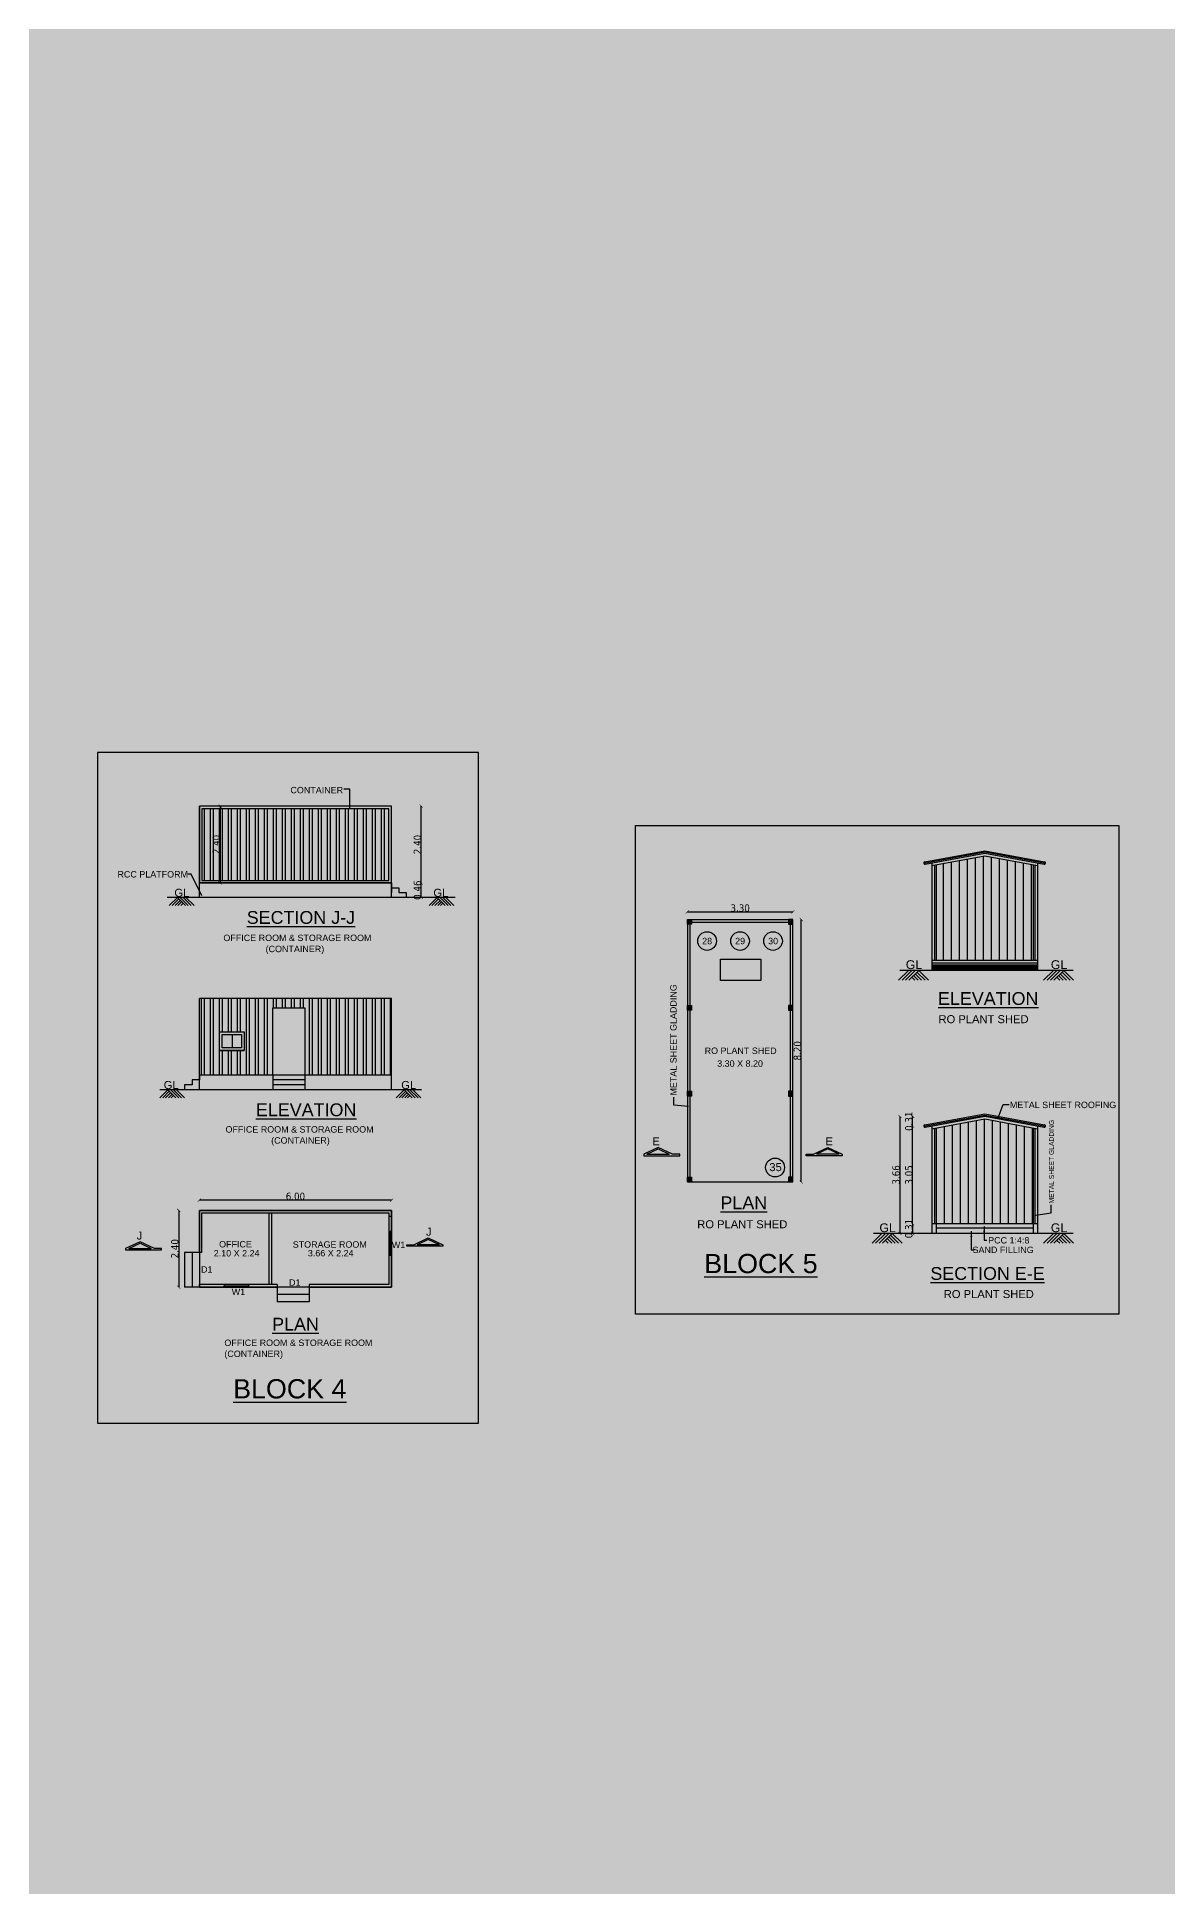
# Model space of a CAD drawing. Header units: metres. Extents: x 0 to 11269, y -5244 to -4054.
# Drawn here: x 10233.6 to 10268.9, y -4868.2 to -4810.4 of the extents above; entities that cross this region are included whole.
import ezdxf

# ---------------------------------------------------------------- set-up
doc = ezdxf.new("R2010")
doc.units = ezdxf.units.M
doc.header["$MEASUREMENT"] = 0
doc.header["$PDMODE"] = 2
doc.linetypes.add('HIDDEN', pattern=[0.375, 0.25, -0.125])
for name, color, linetype in [('2CON', 5, 'Continuous'), ('3CON', 3, 'Continuous'), ('4CON', 4, 'Continuous'), ('5CON', 2, 'Continuous'), ('BLK_7_PLINTH_HEIGHT', 7, 'Continuous'), ('BOUNDARY', 6, 'Continuous'), ('DIM', 3, 'Continuous'), ('DIST_EXIT', 7, 'Continuous'), ('G', 5, 'Continuous'), ('REIN', 3, 'Continuous'), ('TEX', 2, 'Continuous'), ('TEXT', 3, 'Continuous')]:
    doc.layers.add(name, color=color, linetype=linetype)
doc.styles.get("Standard").update_dxf_attribs({"font": 'arial.ttf'})
doc.styles.add('STYLE1', font='tahoma.ttf', dxfattribs={"height": 0.23})
doc.styles.add('SUBBU3', font='swissl.ttf', dxfattribs={"width": 0.8})
doc.dimstyles.new('300', dxfattribs={"dimscale": 0.1, "dimtxt": 500, "dimasz": 2000, "dimexe": 400, "dimexo": 1500, "dimgap": 0, "dimtad": 1, "dimlfac": 0.001, "dimzin": 0, "dimdsep": 46, "dimtxsty": 'Standard', "dimcen": 800, "dimse1": 1, "dimse2": 1, "dimclrd": 1, "dimclre": 5, "dimclrt": 3, "dimadec": 0, "dimazin": 0, "dimtfac": 1, "dimtix": 1, "dimtofl": 0, "dimtmove": 1, "dimatfit": 3, "dimfxl": 0, "dimtolj": 1, "dimtzin": 0, "dimarcsym": 0})
doc.dimstyles.new('FLOOR PLAN', dxfattribs={"dimtxt": 0.4, "dimasz": 0.1, "dimexe": 0.18, "dimexo": 0.0625, "dimgap": 0, "dimtad": 1, "dimzin": 0, "dimdsep": 46, "dimtxsty": 'Standard', "dimblk": 'ARCHTICK', "dimcen": 0.09, "dimse1": 1, "dimse2": 1, "dimclrd": 254, "dimclrt": 3, "dimadec": 0, "dimazin": 0, "dimtfac": 1, "dimtix": 1, "dimtofl": 0, "dimtmove": 1, "dimatfit": 0, "dimfxl": 0, "dimtolj": 1, "dimtzin": 0, "dimlwd": -1, "dimarcsym": 0})
doc.dimstyles.new('GG', dxfattribs={"dimscale": 0.1, "dimtxt": 2000, "dimasz": 2000, "dimexe": 400, "dimexo": 1500, "dimgap": 0.08, "dimtad": 1, "dimlfac": 0.001, "dimzin": 0, "dimdsep": 46, "dimtxsty": 'Standard', "dimcen": 800, "dimse1": 1, "dimse2": 1, "dimclrd": 1, "dimclre": 5, "dimclrt": 3, "dimadec": 0, "dimazin": 0, "dimtfac": 1, "dimtix": 1, "dimtofl": 0, "dimtmove": 0, "dimatfit": 3, "dimfxl": 0, "dimtolj": 1, "dimtzin": 0, "dimarcsym": 0})
doc.dimstyles.get("Standard").update_dxf_attribs({"dimtxt": 0.18, "dimasz": 0.18, "dimexe": 0.18, "dimexo": 0.0625, "dimgap": 0.09, "dimtad": 0, "dimtih": 1, "dimtoh": 1, "dimdec": 4, "dimzin": 0, "dimdsep": 46, "dimtxsty": 'Standard', "dimcen": 0.09, "dimadec": 0, "dimazin": 0, "dimtfac": 1, "dimtdec": 4, "dimtofl": 0, "dimtmove": 0, "dimatfit": 3, "dimfxl": 0, "dimtolj": 1, "dimtzin": 0, "dimarcsym": 0})
doc.dimstyles.new('STY', dxfattribs={"dimscale": 0.9, "dimtxt": 0.23, "dimasz": 0.18, "dimexe": 0.15, "dimexo": 0.6, "dimgap": 0.1, "dimtad": 1, "dimtih": 1, "dimtoh": 1, "dimzin": 0, "dimdsep": 46, "dimtxsty": 'Standard', "dimblk": 'ARCHTICK', "dimcen": 0.09375, "dimdle": 0.1, "dimse1": 1, "dimse2": 1, "dimclrd": 256, "dimclrt": 256, "dimadec": 0, "dimazin": 0, "dimtfac": 1, "dimtix": 1, "dimtmove": 1, "dimatfit": 0, "dimfxl": 0, "dimtolj": 1, "dimtzin": 0, "dimlwd": -1, "dimarcsym": 0})
pattern_1 = [(45, (4210.05864074, 313.72660262), (-8.83883476483e-05, 8.83883476483e-05), [])]
pattern_2 = [(45, (4210.05864074, 305.67555211), (-8.83883476483e-05, 8.83883476483e-05), [])]
pattern_3 = [(45, (4210.05864074, 308.35923561), (-8.83883476483e-05, 8.83883476483e-05), [])]
pattern_4 = [(45, (4210.05864074, 311.04291912), (-8.83883476483e-05, 8.83883476483e-05), [])]

# ---------------------------------------------------------------- blocks, each defined once
blk = doc.blocks.new('_ArchTick')
at = {"color": 0, "lineweight": 0, "const_width": 0.15}
blk.add_lwpolyline([(-0.5, -0.5), (0.5, 0.5)], dxfattribs=at)
blk = doc.blocks.new('*D112')
at = {"layer": 'DEFPOINTS', "color": 0, "linetype": 'ByBlock', "ltscale": 100}
for p in [(10238.324, -4847.086), (10238.015, -4849.486), (10238.324, -4849.486)]:
    blk.add_point(p, dxfattribs=at)
at = {"layer": 'DIM', "color": 254, "linetype": 'HIDDEN', "ltscale": 100}
blk.add_line((10238.015, -4847.086), (10238.015, -4849.486), dxfattribs=at)
at = {"layer": 'DIM', "color": 254, "linetype": 'ByBlock', "ltscale": 100, "xscale": 0.1, "yscale": 0.1, "zscale": 0.1}
for p, rotation in [((10238.015, -4847.086), 90), ((10238.015, -4849.486), 270)]:
    blk.add_blockref('_ArchTick', p, dxfattribs=dict(at, rotation=rotation))
at = {"layer": 'DIM', "color": 3, "linetype": 'ByBlock', "ltscale": 100, "insert": (10237.895, -4848.286), "char_height": 0.23, "attachment_point": 5, "rotation": 90, "style": 'STYLE1'}
blk.add_mtext('\\A1;2.40', dxfattribs=at)
blk = doc.blocks.new('*D113')
at = {"layer": 'DEFPOINTS', "color": 0, "linetype": 'ByBlock', "ltscale": 100}
for p in [(10238.662, -4846.77), (10238.662, -4847.086), (10244.662, -4847.086)]:
    blk.add_point(p, dxfattribs=at)
at = {"layer": 'DIM', "color": 254, "linetype": 'HIDDEN', "ltscale": 100}
blk.add_line((10244.662, -4846.77), (10238.662, -4846.77), dxfattribs=at)
at = {"layer": 'DIM', "color": 254, "linetype": 'ByBlock', "ltscale": 100, "xscale": 0.1, "yscale": 0.1, "zscale": 0.1, "rotation": 180}
blk.add_blockref('_ArchTick', (10238.662, -4846.77), dxfattribs=at)
at = {"layer": 'DIM', "color": 254, "linetype": 'ByBlock', "ltscale": 100, "xscale": 0.1, "yscale": 0.1, "zscale": 0.1}
blk.add_blockref('_ArchTick', (10244.662, -4846.77), dxfattribs=at)
at = {"layer": 'DIM', "color": 3, "linetype": 'ByBlock', "ltscale": 100, "insert": (10241.662, -4846.65), "char_height": 0.23, "attachment_point": 5, "style": 'STYLE1'}
blk.add_mtext('\\A1;6.00', dxfattribs=at)
blk = doc.blocks.new('*D114')
at = {"layer": 'DEFPOINTS', "color": 0, "linetype": 'ByBlock', "ltscale": 100}
for p in [(10243.45, -4836.857), (10245.592, -4836.857), (10243.45, -4837.312)]:
    blk.add_point(p, dxfattribs=at)
at = {"layer": 'DIM', "color": 254, "linetype": 'HIDDEN', "ltscale": 100}
blk.add_line((10245.592, -4837.312), (10245.592, -4836.857), dxfattribs=at)
at = {"layer": 'DIM', "color": 254, "linetype": 'ByBlock', "ltscale": 100, "xscale": 0.1, "yscale": 0.1, "zscale": 0.1}
for p, rotation in [((10245.592, -4836.857), 90), ((10245.592, -4837.312), 270)]:
    blk.add_blockref('_ArchTick', p, dxfattribs=dict(at, rotation=rotation))
at = {"layer": 'DIM', "color": 3, "linetype": 'ByBlock', "ltscale": 100, "insert": (10245.472, -4837.084), "char_height": 0.23, "attachment_point": 5, "rotation": 90, "style": 'STYLE1'}
blk.add_mtext('\\A1;0.46', dxfattribs=at)
blk = doc.blocks.new('*D115')
at = {"layer": 'DEFPOINTS', "color": 0, "linetype": 'ByBlock', "ltscale": 100}
for p in [(10244.247, -4834.457), (10245.592, -4834.457), (10243.45, -4836.857)]:
    blk.add_point(p, dxfattribs=at)
at = {"layer": 'DIM', "color": 254, "linetype": 'HIDDEN', "ltscale": 100}
blk.add_line((10245.592, -4836.857), (10245.592, -4834.457), dxfattribs=at)
at = {"layer": 'DIM', "color": 254, "linetype": 'ByBlock', "ltscale": 100, "xscale": 0.1, "yscale": 0.1, "zscale": 0.1}
for p, rotation in [((10245.592, -4834.457), 90), ((10245.592, -4836.857), 270)]:
    blk.add_blockref('_ArchTick', p, dxfattribs=dict(at, rotation=rotation))
at = {"layer": 'DIM', "color": 3, "linetype": 'ByBlock', "ltscale": 100, "insert": (10245.472, -4835.657), "char_height": 0.23, "attachment_point": 5, "rotation": 90, "style": 'STYLE1'}
blk.add_mtext('\\A1;2.40', dxfattribs=at)
blk = doc.blocks.new('*D116')
at = {"layer": 'DEFPOINTS', "color": 0, "linetype": 'ByBlock', "ltscale": 100}
for p in [(10239.181, -4834.457), (10239.181, -4836.857), (10239.31, -4836.857)]:
    blk.add_point(p, dxfattribs=at)
at = {"layer": 'DIM', "color": 254, "linetype": 'HIDDEN', "ltscale": 100}
blk.add_line((10239.31, -4834.457), (10239.31, -4836.857), dxfattribs=at)
at = {"layer": 'DIM', "color": 254, "linetype": 'ByBlock', "ltscale": 100, "xscale": 0.1, "yscale": 0.1, "zscale": 0.1}
for p, rotation in [((10239.31, -4834.457), 90), ((10239.31, -4836.857), 270)]:
    blk.add_blockref('_ArchTick', p, dxfattribs=dict(at, rotation=rotation))
at = {"layer": 'DIM', "color": 3, "linetype": 'ByBlock', "ltscale": 100, "insert": (10239.19, -4835.657), "char_height": 0.23, "attachment_point": 5, "rotation": 90, "style": 'STYLE1'}
blk.add_mtext('\\A1;2.40', dxfattribs=at)
blk = doc.blocks.new('*D117')
at = {"layer": 'DEFPOINTS', "color": 0, "linetype": 'ByBlock', "ltscale": 100}
for p in [(10257.204, -4838), (10257.463, -4838), (10257.204, -4846.2)]:
    blk.add_point(p, dxfattribs=at)
at = {"layer": 'DIM', "color": 254, "linetype": 'HIDDEN', "ltscale": 100}
blk.add_line((10257.463, -4846.2), (10257.463, -4838), dxfattribs=at)
at = {"layer": 'DIM', "color": 254, "linetype": 'ByBlock', "ltscale": 100, "xscale": 0.1, "yscale": 0.1, "zscale": 0.1}
for p, rotation in [((10257.463, -4838), 90), ((10257.463, -4846.2), 270)]:
    blk.add_blockref('_ArchTick', p, dxfattribs=dict(at, rotation=rotation))
at = {"layer": 'DIM', "color": 3, "linetype": 'ByBlock', "ltscale": 100, "insert": (10257.343, -4842.1), "char_height": 0.23, "attachment_point": 5, "rotation": 90, "style": 'STYLE1'}
blk.add_mtext('\\A1;8.20', dxfattribs=at)
blk = doc.blocks.new('*D118')
at = {"layer": 'DEFPOINTS', "color": 0, "linetype": 'ByBlock', "ltscale": 100}
for p in [(10253.904, -4838), (10257.204, -4837.764), (10257.204, -4838)]:
    blk.add_point(p, dxfattribs=at)
at = {"layer": 'DIM', "color": 254, "linetype": 'HIDDEN', "ltscale": 100}
blk.add_line((10253.904, -4837.764), (10257.204, -4837.764), dxfattribs=at)
at = {"layer": 'DIM', "color": 254, "linetype": 'ByBlock', "ltscale": 100, "xscale": 0.1, "yscale": 0.1, "zscale": 0.1, "rotation": 180}
blk.add_blockref('_ArchTick', (10253.904, -4837.764), dxfattribs=at)
at = {"layer": 'DIM', "color": 254, "linetype": 'ByBlock', "ltscale": 100, "xscale": 0.1, "yscale": 0.1, "zscale": 0.1}
blk.add_blockref('_ArchTick', (10257.204, -4837.764), dxfattribs=at)
at = {"layer": 'DIM', "color": 3, "linetype": 'ByBlock', "ltscale": 100, "insert": (10255.554, -4837.644), "char_height": 0.23, "attachment_point": 5, "style": 'STYLE1'}
blk.add_mtext('\\A1;3.30', dxfattribs=at)
blk = doc.blocks.new('*D119')
at = {"layer": 'DEFPOINTS', "color": 0, "linetype": 'ByBlock', "ltscale": 100}
for p in [(10260.942, -4844.454), (10261.542, -4844.454), (10261.542, -4847.504)]:
    blk.add_point(p, dxfattribs=at)
at = {"layer": 'DIM', "color": 254, "linetype": 'HIDDEN', "ltscale": 100}
blk.add_line((10260.942, -4847.504), (10260.942, -4844.454), dxfattribs=at)
at = {"layer": 'DIM', "color": 254, "linetype": 'ByBlock', "ltscale": 100, "xscale": 0.1, "yscale": 0.1, "zscale": 0.1}
for p, rotation in [((10260.942, -4844.454), 90), ((10260.942, -4847.504), 270)]:
    blk.add_blockref('_ArchTick', p, dxfattribs=dict(at, rotation=rotation))
at = {"layer": 'DIM', "color": 3, "linetype": 'ByBlock', "ltscale": 100, "insert": (10260.823, -4845.979), "char_height": 0.23, "attachment_point": 5, "rotation": 90, "style": 'STYLE1'}
blk.add_mtext('\\A1;3.05', dxfattribs=at)
blk = doc.blocks.new('*D120')
at = {"layer": 'DEFPOINTS', "color": 0, "linetype": 'ByBlock', "ltscale": 100}
for p in [(10260.865, -4844.149), (10260.544, -4847.809), (10260.865, -4847.809)]:
    blk.add_point(p, dxfattribs=at)
at = {"layer": 'DIM', "color": 254, "linetype": 'HIDDEN', "ltscale": 100}
blk.add_line((10260.544, -4844.149), (10260.544, -4847.809), dxfattribs=at)
at = {"layer": 'DIM', "color": 254, "linetype": 'ByBlock', "ltscale": 100, "xscale": 0.1, "yscale": 0.1, "zscale": 0.1}
for p, rotation in [((10260.544, -4844.149), 90), ((10260.544, -4847.809), 270)]:
    blk.add_blockref('_ArchTick', p, dxfattribs=dict(at, rotation=rotation))
at = {"layer": 'DIM', "color": 3, "linetype": 'ByBlock', "ltscale": 100, "insert": (10260.424, -4845.979), "char_height": 0.23, "attachment_point": 5, "rotation": 90, "style": 'STYLE1'}
blk.add_mtext('\\A1;3.66', dxfattribs=at)
blk = doc.blocks.new('*D121')
at = {"layer": 'DEFPOINTS', "color": 0, "linetype": 'ByBlock', "ltscale": 100}
for p in [(10260.942, -4847.809), (10261.542, -4847.504), (10261.542, -4847.809)]:
    blk.add_point(p, dxfattribs=at)
at = {"layer": 'DIM', "color": 254, "linetype": 'HIDDEN', "ltscale": 100}
blk.add_line((10260.942, -4847.504), (10260.942, -4847.809), dxfattribs=at)
at = {"layer": 'DIM', "color": 254, "linetype": 'ByBlock', "ltscale": 100, "xscale": 0.1, "yscale": 0.1, "zscale": 0.1}
for p, rotation in [((10260.942, -4847.504), 90), ((10260.942, -4847.809), 270)]:
    blk.add_blockref('_ArchTick', p, dxfattribs=dict(at, rotation=rotation))
at = {"layer": 'DIM', "color": 3, "linetype": 'ByBlock', "ltscale": 100, "insert": (10260.823, -4847.656), "char_height": 0.23, "attachment_point": 5, "rotation": 90, "style": 'STYLE1'}
blk.add_mtext('\\A1;0.31', dxfattribs=at)
blk = doc.blocks.new('*D122')
at = {"layer": 'DEFPOINTS', "color": 0, "linetype": 'ByBlock', "ltscale": 100}
for p in [(10260.942, -4844.149), (10261.542, -4844.454), (10263.192, -4844.149)]:
    blk.add_point(p, dxfattribs=at)
at = {"layer": 'DIM', "color": 254, "linetype": 'HIDDEN', "ltscale": 100}
blk.add_line((10260.942, -4844.454), (10260.942, -4844.149), dxfattribs=at)
at = {"layer": 'DIM', "color": 254, "linetype": 'ByBlock', "ltscale": 100, "xscale": 0.1, "yscale": 0.1, "zscale": 0.1}
for p, rotation in [((10260.942, -4844.149), 90), ((10260.942, -4844.454), 270)]:
    blk.add_blockref('_ArchTick', p, dxfattribs=dict(at, rotation=rotation))
at = {"layer": 'DIM', "color": 3, "linetype": 'ByBlock', "ltscale": 100, "insert": (10260.823, -4844.301), "char_height": 0.23, "attachment_point": 5, "rotation": 90, "style": 'STYLE1'}
blk.add_mtext('\\A1;0.31', dxfattribs=at)
blk = doc.blocks.new('*D194')
at = {"layer": 'BLK_7_PLINTH_HEIGHT'}
for p, q in [((10337.138, -4839.768), (10337.138, -4839.606)), ((10337.138, -4839.768), (10337.138, -4839.798)), ((10337.138, -4840.218), (10337.138, -4840.189)), ((10337.138, -4840.218), (10337.138, -4840.38))]:
    blk.add_line(p, q, dxfattribs=at)
at = {"layer": 'DEFPOINTS', "color": 0, "linetype": 'ByBlock'}
for p in [(0, -4839.768), (10337.138, -4839.768), (10337.649, -4840.218)]:
    blk.add_point(p, dxfattribs=at)
at = {"layer": 'BLK_7_PLINTH_HEIGHT', "linetype": 'ByBlock', "xscale": 0.162, "yscale": 0.162, "zscale": 0.162}
for p, rotation in [((10337.138, -4839.768), 270), ((10337.138, -4840.218), 90)]:
    blk.add_blockref('_ArchTick', p, dxfattribs=dict(at, rotation=rotation))
at = {"layer": 'BLK_7_PLINTH_HEIGHT', "linetype": 'ByBlock', "insert": (10337.138, -4839.993), "char_height": 0.207, "attachment_point": 5}
blk.add_mtext('\\A1;0.45', dxfattribs=at)

msp = doc.modelspace()

# ---------------------------------------------------------------- hatches: boundary and pattern name
at = {"layer": 'DIM', "linetype": 'ByBlock', "ltscale": 100}
h = msp.add_hatch(dxfattribs=at)
h.set_pattern_fill('ANSI32', color=8, scale=0.75, angle=45)
h.set_pattern_definition([(90, (3781.22776, 286.17359), (-0.28125, 1e-16), []), (90, (3781.3215, 286.26734), (-0.28125, 1e-16), [])])
h.paths.add_polyline_path([(10244.5821, -4836.77697), (10244.5821, -4834.53697), (10238.7421, -4834.53697), (10238.7421, -4836.77697)])
h.paths.add_polyline_path([(10239.42526, -4836.02341), (10239.42526, -4835.29456), (10238.92842, -4835.29456), (10238.92842, -4836.02341)], flags=24)
h = msp.add_hatch(dxfattribs=at)
h.set_pattern_fill('ANSI31', color=4, scale=2, angle=225, style=0)
h.set_pattern_definition([(270, (3819.65184, 266.86975), (0.25, -1e-16), [])])
h.paths.add_polyline_path([(10264.70753, -4836.28944), (10263.19237, -4836.00937), (10261.6772, -4836.28944), (10261.6772, -4839.28371), (10264.70753, -4839.28371)])
h = msp.add_hatch(dxfattribs=at)
h.set_pattern_fill('ANSI31', color=4, scale=0.001)
h.set_pattern_definition(pattern_1)
h.paths.add_polyline_path([(10254.03838, -4838.14893), (10254.03838, -4837.99998), (10253.90354, -4837.99998), (10253.90354, -4838.14893)])
h = msp.add_hatch(dxfattribs=at)
h.set_pattern_fill('ANSI31', color=4, scale=0.001)
h.set_pattern_definition(pattern_1)
h.paths.add_polyline_path([(10257.20354, -4838.14893), (10257.20354, -4837.99998), (10257.0687, -4837.99998), (10257.0687, -4838.14893)])
h = msp.add_hatch(dxfattribs=at)
h.set_pattern_fill('ANSI32', color=8, scale=0.75, angle=45)
h.set_pattern_definition([(90, (3781.22776, 285.79626), (-0.28125, 1e-16), []), (90, (3781.3215, 285.89), (-0.28125, 1e-16), [])])
h.paths.add_polyline_path([(10240.95425, -4842.86301), (10240.95425, -4840.76301), (10241.95425, -4840.76301), (10241.95425, -4842.86301), (10244.6621, -4842.86301), (10244.6621, -4840.46301), (10238.6621, -4840.46301), (10238.6621, -4842.86301)])
h.paths.add_polyline_path([(10239.29028, -4842.0923), (10239.29028, -4841.5118), (10240.05825, -4841.5118), (10240.05825, -4842.0923)], flags=16)
h.paths.add_polyline_path([(10239.37028, -4842.0123), (10239.37028, -4841.5918), (10239.97825, -4841.5918), (10239.97825, -4842.0123)], flags=0)
h = msp.add_hatch(dxfattribs=at)
h.set_pattern_fill('ANSI31', color=4, scale=0.001)
h.set_pattern_definition(pattern_4)
h.paths.add_polyline_path([(10254.03838, -4840.83262), (10254.03838, -4840.68367), (10253.90354, -4840.68367), (10253.90354, -4840.83262)])
h = msp.add_hatch(dxfattribs=at)
h.set_pattern_fill('ANSI31', color=4, scale=0.001)
h.set_pattern_definition(pattern_4)
h.paths.add_polyline_path([(10257.20354, -4840.83262), (10257.20354, -4840.68367), (10257.0687, -4840.68367), (10257.0687, -4840.83262)])
h = msp.add_hatch(dxfattribs=at)
h.set_pattern_fill('ANSI31', color=4, scale=0.001)
h.set_pattern_definition(pattern_3)
h.paths.add_polyline_path([(10254.03838, -4843.5163), (10254.03838, -4843.36735), (10253.90354, -4843.36735), (10253.90354, -4843.5163)])
h = msp.add_hatch(dxfattribs=at)
h.set_pattern_fill('ANSI31', color=4, scale=0.001)
h.set_pattern_definition(pattern_3)
h.paths.add_polyline_path([(10257.20354, -4843.5163), (10257.20354, -4843.36735), (10257.0687, -4843.36735), (10257.0687, -4843.5163)])
h = msp.add_hatch(dxfattribs=at)
h.set_pattern_fill('ANSI31', color=4, scale=2, angle=225, style=0)
h.set_pattern_definition([(270, (3812.44004, 258.69995), (0.25, -1e-16), [])])
h.paths.add_polyline_path([(10261.6772, -4844.50944), (10261.6772, -4847.50371), (10264.70753, -4847.50371), (10264.70753, -4844.50944), (10263.19237, -4844.22936)])
h = msp.add_hatch(dxfattribs=at)
h.set_pattern_fill('ANSI31', color=4, scale=0.001)
h.set_pattern_definition(pattern_2)
h.paths.add_polyline_path([(10254.03838, -4846.19998), (10254.03838, -4846.05103), (10253.90354, -4846.05103), (10253.90354, -4846.19998)])
h = msp.add_hatch(dxfattribs=at)
h.set_pattern_fill('ANSI31', color=4, scale=0.001)
h.set_pattern_definition(pattern_2)
h.paths.add_polyline_path([(10257.20354, -4846.19998), (10257.20354, -4846.05103), (10257.0687, -4846.05103), (10257.0687, -4846.19998)])

# ---------------------------------------------------------------- linework, layer by layer
at = {"layer": '2CON'}
for p, q in [((10237.72277, -4837.56399), (10237.97478, -4837.31197)), ((10237.81187, -4837.56399), (10238.01933, -4837.35652)), ((10237.90097, -4837.56399), (10238.06388, -4837.40107)), ((10238.22679, -4837.56399), (10237.97478, -4837.31197)), ((10237.99007, -4837.56399), (10238.10843, -4837.44562)), ((10238.31589, -4837.56399), (10238.06388, -4837.31197)), ((10238.07917, -4837.56399), (10238.15298, -4837.49017)), ((10238.40499, -4837.56399), (10238.15298, -4837.31197)), ((10238.49409, -4837.56399), (10238.24208, -4837.31197)), ((10245.83806, -4837.56399), (10246.09008, -4837.31197)), ((10245.92716, -4837.56399), (10246.13463, -4837.35652)), ((10246.01626, -4837.56399), (10246.17918, -4837.40107)), ((10246.34209, -4837.56399), (10246.09008, -4837.31197)), ((10246.10536, -4837.56399), (10246.22373, -4837.44562)), ((10246.43119, -4837.56399), (10246.17918, -4837.31197)), ((10246.19446, -4837.56399), (10246.26828, -4837.49017)), ((10246.52029, -4837.56399), (10246.26828, -4837.31197)), ((10246.60939, -4837.56399), (10246.35738, -4837.31197)), ((10237.42606, -4843.57002), (10237.67808, -4843.31801)), ((10237.51516, -4843.57002), (10237.72263, -4843.36256)), ((10237.60426, -4843.57002), (10237.76718, -4843.40711)), ((10237.93009, -4843.57002), (10237.67808, -4843.31801)), ((10238.01919, -4843.57002), (10237.76718, -4843.31801)), ((10238.10829, -4843.57002), (10237.85628, -4843.31801)), ((10238.19739, -4843.57002), (10237.94538, -4843.31801)), ((10244.80918, -4843.57002), (10245.0612, -4843.31801)), ((10244.89828, -4843.57002), (10245.10575, -4843.36256)), ((10244.98738, -4843.57002), (10245.1503, -4843.40711)), ((10245.31321, -4843.57002), (10245.0612, -4843.31801)), ((10245.40231, -4843.57002), (10245.1503, -4843.31801)), ((10245.49141, -4843.57002), (10245.2394, -4843.31801)), ((10245.58051, -4843.57002), (10245.3285, -4843.31801)), ((10237.69336, -4843.57002), (10237.81173, -4843.45166)), ((10237.78246, -4843.57002), (10237.85628, -4843.49621)), ((10245.07648, -4843.57002), (10245.19485, -4843.45166)), ((10245.16558, -4843.57002), (10245.2394, -4843.49621))]:
    msp.add_line(p, q, dxfattribs=at)
at = {"layer": '2CON', "color": 1}
for p, q in [((10260.5018, -4839.89418), (10260.80727, -4839.58871)), ((10260.6098, -4839.89418), (10260.91527, -4839.58871)), ((10260.7178, -4839.89418), (10261.02327, -4839.58871)), ((10260.8258, -4839.89418), (10261.13127, -4839.58871)), ((10261.00474, -4839.89418), (10260.91527, -4839.80471)), ((10261.11274, -4839.89418), (10260.96927, -4839.75071)), ((10261.22074, -4839.89418), (10261.02327, -4839.69671)), ((10261.32874, -4839.89418), (10261.07727, -4839.64271)), ((10261.43674, -4839.89418), (10261.13127, -4839.58871)), ((10265.03181, -4839.89418), (10265.33728, -4839.58871)), ((10265.13981, -4839.89418), (10265.44528, -4839.58871)), ((10265.24781, -4839.89418), (10265.55328, -4839.58871)), ((10265.35581, -4839.89418), (10265.66128, -4839.58871)), ((10265.53475, -4839.89418), (10265.44528, -4839.80471)), ((10265.64275, -4839.89418), (10265.49928, -4839.75071)), ((10265.75075, -4839.89418), (10265.55328, -4839.69671)), ((10265.85875, -4839.89418), (10265.60728, -4839.64271)), ((10265.96675, -4839.89418), (10265.66128, -4839.58871)), ((10259.6773, -4848.11418), (10259.98277, -4847.80871)), ((10259.7853, -4848.11418), (10260.09077, -4847.80871)), ((10259.8933, -4848.11418), (10260.19877, -4847.80871)), ((10260.0013, -4848.11418), (10260.30677, -4847.80871)), ((10260.18024, -4848.11418), (10260.09077, -4848.02471)), ((10260.28824, -4848.11418), (10260.14477, -4847.97071)), ((10260.39624, -4848.11418), (10260.19877, -4847.91671)), ((10260.50424, -4848.11418), (10260.25277, -4847.86271)), ((10260.61224, -4848.11418), (10260.30677, -4847.80871)), ((10265.03181, -4848.11418), (10265.33728, -4847.80871)), ((10265.13981, -4848.11418), (10265.44528, -4847.80871)), ((10265.24781, -4848.11418), (10265.55328, -4847.80871)), ((10265.35581, -4848.11418), (10265.66128, -4847.80871)), ((10265.53475, -4848.11418), (10265.44528, -4848.02471)), ((10265.64275, -4848.11418), (10265.49928, -4847.97071)), ((10265.75075, -4848.11418), (10265.55328, -4847.91671)), ((10265.85875, -4848.11418), (10265.60728, -4847.86271)), ((10265.96675, -4848.11418), (10265.66128, -4847.80871))]:
    msp.add_line(p, q, dxfattribs=at)
at = {"layer": 'DIM', "color": 4, "linetype": 'ByBlock', "ltscale": 100}
for p, q in [((10244.6621, -4834.45697), (10238.6621, -4834.45697)), ((10238.6621, -4837.31197), (10238.6621, -4834.45697)), ((10244.6621, -4837.31197), (10244.6621, -4834.45697)), ((10261.29114, -4836.24015), (10263.19237, -4835.88871)), ((10261.32267, -4836.19432), (10263.19237, -4835.84871)), ((10261.33696, -4836.27168), (10263.19237, -4835.92871)), ((10263.19237, -4835.84871), (10265.06207, -4836.19432)), ((10263.19237, -4835.88871), (10265.09359, -4836.24015)), ((10263.19237, -4835.92871), (10265.04777, -4836.27168)), ((10261.54237, -4836.31437), (10263.19237, -4836.00937)), ((10261.54237, -4836.23371), (10261.54237, -4839.58871)), ((10261.62237, -4836.29958), (10261.62237, -4839.28371)), ((10261.6772, -4836.28944), (10261.6772, -4839.28371)), ((10263.19237, -4836.00937), (10264.84237, -4836.31437)), ((10264.70753, -4836.28944), (10264.70753, -4839.28371)), ((10264.76237, -4836.29958), (10264.76237, -4839.28371)), ((10264.84237, -4836.23371), (10264.84237, -4839.58871)), ((10238.6621, -4837.31197), (10238.6621, -4836.85697)), ((10244.6621, -4836.85697), (10238.6621, -4836.85697)), ((10244.6621, -4837.31197), (10244.6621, -4836.85697)), ((10244.6621, -4836.85697), (10244.6621, -4837.15947)), ((10244.6621, -4837.00822), (10244.8921, -4837.00822)), ((10244.8921, -4837.00822), (10244.8921, -4837.16072)), ((10246.65505, -4837.31197), (10237.65264, -4837.31197)), ((10244.8921, -4837.16072), (10245.1251, -4837.16072)), ((10245.1251, -4837.16072), (10245.1251, -4837.31197)), ((10253.90354, -4837.99998), (10253.90354, -4846.19998)), ((10253.90354, -4837.99998), (10257.20354, -4837.99998)), ((10253.90354, -4838.07998), (10257.20354, -4838.07998)), ((10253.98354, -4837.99998), (10253.98354, -4846.19998)), ((10257.12354, -4846.19998), (10257.12354, -4837.99998)), ((10257.20354, -4846.19998), (10257.20354, -4837.99998)), ((10264.84237, -4839.28371), (10261.54237, -4839.28371)), ((10264.84237, -4839.36482), (10261.54237, -4839.36482)), ((10265.95913, -4839.58871), (10260.5441, -4839.58871)), ((10264.84237, -4839.42339), (10261.54237, -4839.42339)), ((10264.84237, -4839.46244), (10261.54237, -4839.46244)), ((10264.84237, -4839.50002), (10261.54237, -4839.50002)), ((10264.84237, -4839.53178), (10261.54237, -4839.53178)), ((10264.84237, -4839.56073), (10261.54237, -4839.56073)), ((10264.84237, -4839.5796), (10261.54237, -4839.5796)), ((10264.84237, -4839.5889), (10261.54237, -4839.5889)), ((10244.6621, -4840.46301), (10238.6621, -4840.46301)), ((10238.6621, -4843.31801), (10238.6621, -4840.46301)), ((10244.6621, -4843.31801), (10244.6621, -4840.46301)), ((10238.6621, -4843.31801), (10238.6621, -4842.86301)), ((10244.6621, -4842.86301), (10238.6621, -4842.86301)), ((10238.6621, -4842.86301), (10238.6621, -4843.01301)), ((10240.95425, -4842.86301), (10240.95425, -4843.31801)), ((10241.95425, -4842.86301), (10241.95425, -4843.31801)), ((10244.6621, -4843.31801), (10244.6621, -4842.86301)), ((10245.60115, -4843.31801), (10237.42297, -4843.31801)), ((10238.4321, -4843.16301), (10238.2021, -4843.16301)), ((10238.2021, -4843.16301), (10238.2021, -4843.31801)), ((10238.6621, -4843.01301), (10238.4321, -4843.01301)), ((10238.4321, -4843.01301), (10238.4321, -4843.16301)), ((10241.95425, -4843.01301), (10240.95425, -4843.01301)), ((10241.95425, -4843.16301), (10240.95425, -4843.16301)), ((10261.29114, -4844.46015), (10263.19237, -4844.10871)), ((10261.32267, -4844.41432), (10263.19237, -4844.06871)), ((10261.33696, -4844.49167), (10263.19237, -4844.14871)), ((10261.54237, -4844.53436), (10263.19237, -4844.22936)), ((10261.54237, -4844.45371), (10261.54237, -4847.80871)), ((10261.62237, -4844.51957), (10261.62237, -4847.50371)), ((10261.6772, -4844.50944), (10261.6772, -4847.80871)), ((10263.19237, -4844.06871), (10265.06207, -4844.41432)), ((10263.19237, -4844.10871), (10265.09359, -4844.46015)), ((10263.19237, -4844.14871), (10265.04777, -4844.49167)), ((10263.19237, -4844.22936), (10264.84237, -4844.53436)), ((10264.70753, -4844.50944), (10264.70753, -4847.80871)), ((10264.76237, -4844.51957), (10264.76237, -4847.50371)), ((10264.84237, -4844.45371), (10264.84237, -4847.80871)), ((10253.90354, -4846.19998), (10257.20354, -4846.19998)), ((10238.7421, -4848.4061), (10238.7421, -4847.1661)), ((10238.7421, -4847.1661), (10244.5821, -4847.1661)), ((10240.8421, -4849.4061), (10240.8421, -4847.1661)), ((10240.9221, -4849.4061), (10240.9221, -4847.1661)), ((10244.5821, -4847.1661), (10244.5821, -4847.26652)), ((10244.6621, -4847.74601), (10244.5821, -4847.74601)), ((10265.95913, -4847.80871), (10259.71961, -4847.80871)), ((10264.84237, -4847.50371), (10261.54237, -4847.50371)), ((10264.70753, -4847.6434), (10261.6772, -4847.6434)), ((10238.2021, -4848.4061), (10238.2021, -4849.4861)), ((10238.6621, -4848.4061), (10238.2021, -4848.4061)), ((10238.4321, -4848.4061), (10238.4321, -4849.4861)), ((10238.7421, -4848.4061), (10238.6621, -4848.4061)), ((10238.6621, -4848.4061), (10238.6621, -4849.4861)), ((10244.6621, -4848.49601), (10244.5821, -4848.49601)), ((10244.5821, -4849.1692), (10244.5821, -4849.4061)), ((10238.6621, -4849.4861), (10238.2021, -4849.4861)), ((10238.7421, -4849.4061), (10238.6621, -4849.4061)), ((10241.08702, -4849.4061), (10238.7421, -4849.4061)), ((10239.44102, -4849.4061), (10239.44102, -4849.4861)), ((10240.19102, -4849.4061), (10240.19102, -4849.4861)), ((10241.08702, -4849.4061), (10241.08702, -4849.4861)), ((10242.08702, -4849.4861), (10241.08702, -4849.4861)), ((10241.08702, -4849.4861), (10241.08702, -4849.9461)), ((10242.08702, -4849.7161), (10241.08702, -4849.7161)), ((10244.5821, -4849.4061), (10242.08702, -4849.4061)), ((10242.08702, -4849.4061), (10242.08702, -4849.4861)), ((10242.08702, -4849.4861), (10242.08702, -4849.9461)), ((10242.08702, -4849.9461), (10241.08702, -4849.9461))]:
    msp.add_line(p, q, dxfattribs=at)
at = {"layer": 'DIM', "color": 4, "linetype": 'Continuous', "ltscale": 100}
for p, q in [((10239.29028, -4841.5118), (10240.05825, -4841.5118)), ((10239.68078, -4841.5918), (10239.68078, -4842.0123)), ((10239.29028, -4842.0923), (10240.05825, -4842.0923)), ((10244.5821, -4847.26652), (10244.6621, -4847.26652)), ((10244.5821, -4847.26652), (10244.6621, -4847.26652))]:
    msp.add_line(p, q, dxfattribs=at)
at = {"layer": 'DIM', "color": 4, "linetype": 'ByBlock', "ltscale": 100}
for points in [[(10244.6621, -4834.45697), (10238.6621, -4834.45697), (10238.6621, -4836.85697), (10244.6621, -4836.85697)], [(10244.5821, -4834.53697), (10238.7421, -4834.53697), (10238.7421, -4836.77697), (10244.5821, -4836.77697)], [(10254.93564, -4839.24017), (10256.19478, -4839.24017), (10256.19478, -4839.90145), (10254.93564, -4839.90145)], [(10240.95425, -4840.76301), (10241.95425, -4840.76301), (10241.95425, -4842.86301), (10240.95425, -4842.86301)], [(10244.6221, -4847.74601), (10244.63102, -4847.74601), (10244.63102, -4848.49601), (10244.6221, -4848.49601)], [(10239.44102, -4849.4461), (10240.19102, -4849.4461), (10240.19102, -4849.45601), (10239.44102, -4849.45601)]]:
    msp.add_lwpolyline(points, close=True, dxfattribs=at)
at = {"layer": 'DIM', "color": 1, "linetype": 'ByBlock', "ltscale": 100}
for points in [[(10253.90354, -4837.99998), (10254.03838, -4837.99998), (10254.03838, -4838.14893), (10253.90354, -4838.14893)], [(10257.20354, -4837.99998), (10257.0687, -4837.99998), (10257.0687, -4838.14893), (10257.20354, -4838.14893)], [(10253.90354, -4840.68367), (10254.03838, -4840.68367), (10254.03838, -4840.83262), (10253.90354, -4840.83262)], [(10257.20354, -4840.68367), (10257.0687, -4840.68367), (10257.0687, -4840.83262), (10257.20354, -4840.83262)], [(10253.90354, -4843.36735), (10254.03838, -4843.36735), (10254.03838, -4843.5163), (10253.90354, -4843.5163)], [(10257.20354, -4843.36735), (10257.0687, -4843.36735), (10257.0687, -4843.5163), (10257.20354, -4843.5163)], [(10253.90354, -4846.05103), (10254.03838, -4846.05103), (10254.03838, -4846.19998), (10253.90354, -4846.19998)], [(10257.20354, -4846.05103), (10257.0687, -4846.05103), (10257.0687, -4846.19998), (10257.20354, -4846.19998)]]:
    msp.add_lwpolyline(points, close=True, dxfattribs=at)
at = {"layer": 'DIM', "color": 4, "linetype": 'Continuous', "ltscale": 100}
for points in [[(10239.29028, -4841.5118), (10240.05825, -4841.5118), (10240.05825, -4842.0923), (10239.29028, -4842.0923)], [(10239.37028, -4841.5918), (10239.97825, -4841.5918), (10239.97825, -4842.0123), (10239.37028, -4842.0123)]]:
    msp.add_lwpolyline(points, close=True, dxfattribs=at)
at = {"layer": 'DIM', "color": 4, "linetype": 'ByBlock', "ltscale": 100}
for points in [[(10238.6621, -4848.4061), (10238.6621, -4847.0861), (10244.6621, -4847.0861), (10244.6621, -4847.26652)], [(10244.6621, -4847.26652), (10244.6621, -4847.0861), (10238.6621, -4847.0861), (10238.6621, -4848.4061)], [(10242.08702, -4849.4861), (10244.6621, -4849.4861), (10244.6621, -4847.26652)], [(10244.5821, -4847.26652), (10244.5821, -4849.1692)], [(10244.6621, -4849.1692), (10244.6621, -4849.4861), (10242.08702, -4849.4861)], [(10241.08702, -4849.4861), (10238.6621, -4849.4861), (10238.6621, -4849.4061)], [(10238.6621, -4849.4061), (10238.6621, -4849.4861), (10241.08702, -4849.4861)]]:
    msp.add_lwpolyline(points, dxfattribs=at)
at = {"layer": 'DIM', "color": 4, "linetype": 'Continuous', "ltscale": 100}
for points in [[(10238.6621, -4848.4061), (10238.6621, -4847.0861), (10244.6621, -4847.0861), (10244.6621, -4849.4861), (10242.08702, -4849.4861)], [(10238.6621, -4848.4061), (10238.6621, -4847.0861), (10244.6621, -4847.0861), (10244.6621, -4849.4861), (10242.08702, -4849.4861)], [(10241.08702, -4849.4861), (10238.6621, -4849.4861), (10238.6621, -4849.4061)], [(10241.08702, -4849.4861), (10238.6621, -4849.4861), (10238.6621, -4849.4061)]]:
    msp.add_lwpolyline(points, dxfattribs=at)
at = {"layer": 'DIM', "color": 4, "linetype": 'ByBlock', "ltscale": 100}
for centre in [(10254.51992, -4838.67155), (10255.55018, -4838.67155), (10256.58044, -4838.67155)]:
    msp.add_circle(centre, 0.29153, dxfattribs=at)
at = {"layer": 'DIM', "color": 6, "linetype": 'ByBlock', "ltscale": 100}
msp.add_circle((10256.64387, -4845.74789), 0.29482, dxfattribs=at)
at = {"layer": 'DIM', "color": 4, "linetype": 'ByBlock', "ltscale": 100}
for centre, start, end in [((10261.32981, -4836.233), 100.472824, 280.4728241), ((10265.05492, -4836.233), 259.5271759, 79.527176), ((10261.32981, -4844.453), 100.472824, 280.4728241), ((10265.05492, -4844.453), 259.5271759, 79.527176)]:
    msp.add_arc(centre, 0.03933, start, end, dxfattribs=at)
at = {"layer": 'DIST_EXIT', "linetype": 'ByBlock'}
for points in [[(10235.48095, -4853.73886), (10247.38024, -4853.73886), (10247.38024, -4832.77731), (10235.48095, -4832.77731)], [(10252.28276, -4835.06396), (10267.3772, -4835.06396), (10267.3772, -4850.32691), (10252.28276, -4850.32691)]]:
    msp.add_lwpolyline(points, close=True, dxfattribs=at)
at = {"layer": 'G'}
for p, q in [((10252.64054, -4845.33566), (10252.99032, -4845.16951)), ((10252.99032, -4845.16951), (10253.3401, -4845.33566)), ((10258.29205, -4845.16951), (10257.94227, -4845.33566)), ((10258.64183, -4845.33566), (10258.29205, -4845.16951)), ((10252.64054, -4845.33566), (10253.3401, -4845.33566)), ((10258.64183, -4845.33566), (10257.94227, -4845.33566)), ((10245.8128, -4847.99272), (10245.46302, -4848.15886)), ((10246.16258, -4848.15886), (10245.8128, -4847.99272)), ((10236.45726, -4848.27962), (10236.80704, -4848.11348)), ((10236.45726, -4848.27962), (10237.15682, -4848.27962)), ((10236.80704, -4848.11348), (10237.15682, -4848.27962)), ((10246.16258, -4848.15886), (10245.46302, -4848.15886))]:
    msp.add_line(p, q, dxfattribs=at)
at = {"layer": 'REIN'}
for points in [[(10253.66532, -4845.37878), (10253.66532, -4845.33566), (10253.44032, -4845.33566), (10252.99032, -4845.12191), (10252.54032, -4845.33566), (10252.54032, -4845.37878), (10253.66532, -4845.37878)], [(10257.61705, -4845.37878), (10257.61705, -4845.33566), (10257.84205, -4845.33566), (10258.29205, -4845.12191), (10258.74205, -4845.33566), (10258.74205, -4845.37878), (10257.61705, -4845.37878)], [(10245.1378, -4848.20199), (10245.1378, -4848.15886), (10245.3628, -4848.15886), (10245.8128, -4847.94511), (10246.2628, -4848.15886), (10246.2628, -4848.20199), (10245.1378, -4848.20199)], [(10237.48204, -4848.32275), (10237.48204, -4848.27962), (10237.25704, -4848.27962), (10236.80704, -4848.06587), (10236.35704, -4848.27962), (10236.35704, -4848.32275), (10237.48204, -4848.32275)]]:
    msp.add_lwpolyline(points, close=True, dxfattribs=at)

# ---------------------------------------------------------------- texts
at = {"color": 2}
for p in [(10237.88087, -4837.28858), (10245.97007, -4837.28858), (10237.54818, -4843.29462), (10244.96728, -4843.29462)]:
    msp.add_text('GL', height=0.25, dxfattribs=at).set_placement(p)
at = {"layer": '2CON', "color": 6, "linetype": 'Continuous'}
for s, p in [('28', (10254.36641, -4838.77133)), ('29', (10255.39667, -4838.77133)), ('30', (10256.42693, -4838.77133))]:
    msp.add_text(s, height=0.2, dxfattribs=at).set_placement(p)
at = {"layer": '2CON', "color": 3, "linetype": 'Continuous'}
for height, p in [(0.2, (10253.56771, -4843.4995)), (0.15, (10265.35342, -4846.8685))]:
    msp.add_text('METAL SHEET GLADDING', height=height, rotation=90, dxfattribs=at).set_placement(p)
msp.add_text('METAL SHEET ROOFING', height=0.2, dxfattribs=at).set_placement((10263.97885, -4843.89204))
at = {"layer": '3CON'}
for s, p in [('CONTAINER', (10241.50556, -4834.05585)), ('RCC PLATFORM', (10236.10268, -4836.68704)), ('OFFICE ROOM & STORAGE ROOM', (10239.41218, -4838.67355)), ('(CONTAINER)', (10240.73022, -4839.01955)), ('OFFICE ROOM & STORAGE ROOM', (10239.47788, -4844.65619)), ('(CONTAINER)', (10240.90356, -4845.00219)), ('OFFICE', (10239.27752, -4848.24478)), ('STORAGE ROOM', (10241.57816, -4848.25343)), ('W1', (10244.67352, -4848.26501)), ('2.10 X 2.24', (10239.11052, -4848.52751)), ('3.66 X 2.24', (10242.05016, -4848.52367)), ('D1', (10238.71302, -4849.03401)), ('W1', (10239.67252, -4849.73351)), ('D1', (10241.46202, -4849.44251))]:
    msp.add_text(s, height=0.2, dxfattribs=at).set_placement(p)
at = {"layer": '3CON', "linetype": 'ByBlock', "insert": (10239.4424, -4851.12307), "char_height": 0.2, "width": 4.6489134, "attachment_point": 1, "line_spacing_factor": 1.038}
msp.add_mtext('OFFICE ROOM & STORAGE ROOM (CONTAINER)', dxfattribs=at)
at = {"layer": '4CON', "color": 3}
msp.add_text('SAND FILLING', height=0.2, dxfattribs=at).set_placement((10262.81249, -4848.42078))
at = {"layer": '4CON', "color": 3, "ltscale": 30, "insert": (10263.29954, -4847.92142), "char_height": 0.2, "attachment_point": 1}
msp.add_mtext('PCC 1:4:8', dxfattribs=at)
at = {"layer": '5CON'}
for p in [(10260.72796, -4839.54757), (10265.25796, -4839.54757), (10259.90346, -4847.76756), (10265.25796, -4847.76756)]:
    msp.add_text('GL', height=0.275, dxfattribs=at).set_placement(p)
at = {"layer": 'DIM', "color": 6, "linetype": 'ByBlock', "ltscale": 100, "insert": (10256.46578, -4845.61121), "char_height": 0.25, "attachment_point": 1}
msp.add_mtext_dynamic_manual_height_columns('35', width=0.5428165, gutter_width=1.25, heights=[0], dxfattribs=at)
at = {"layer": 'TEX', "style": 'SUBBU3'}
for s, height, p in [('%%USECTION J-J', 0.4, (10240.14136, -4838.13468)), ('%%UELEVATION', 0.4, (10261.73383, -4840.66783)), ('%%UELEVATION', 0.4, (10240.4285, -4844.1451)), ('%%UPLAN', 0.4, (10254.93728, -4847.04976)), ('%%UBLOCK 5', 0.6, (10254.43332, -4849.04804)), ('%%USECTION E-E', 0.4, (10261.49483, -4849.2587)), ('%%UPLAN', 0.4, (10240.93472, -4850.84282)), ('%%UBLOCK 4', 0.6, (10239.71609, -4852.96136))]:
    msp.add_text(s, height=height, dxfattribs=at).set_placement(p)
at = {"layer": 'TEX', "color": 11, "style": 'SUBBU3'}
for s, p in [('E', (10252.80881, -4845.05556)), ('E', (10258.2188, -4845.05556)), ('J', (10236.70429, -4847.99953)), ('J', (10245.73956, -4847.87876))]:
    msp.add_text(s, height=0.25, dxfattribs=at).set_placement(p)
at = {"layer": 'TEXT', "color": 3}
for s, height, p in [('RO PLANT SHED', 0.25, (10261.74883, -4841.23835)), ('RO PLANT SHED', 0.2, (10254.44289, -4842.19932)), ('3.30 X 8.20', 0.2, (10254.83652, -4842.60033)), ('RO PLANT SHED', 0.25, (10254.2128, -4847.6459)), ('RO PLANT SHED', 0.25, (10261.91318, -4849.82738))]:
    msp.add_text(s, height=height, dxfattribs=at).set_placement(p)

# ---------------------------------------------------------------- dimensions: what is measured, and where the dimension line sits
at = {"layer": 'BLK_7_PLINTH_HEIGHT', "linetype": 'ByBlock'}
dim = msp.add_linear_dim(base=(10337.1376, -4839.76823), p1=(10337.64868, -4840.21823), p2=(0, -4839.76823), angle=90, dimstyle='STY', dxfattribs=at)
dim.commit()
dim.dimension.update_dxf_attribs({"geometry": '*D194', "text_midpoint": (10337.1376, -4839.99323)})
at = {"layer": 'DIM', "color": 4, "linetype": 'ByBlock', "ltscale": 100}
for base, p1, p2, angle, picture, middle in [((10239.3096, -4836.85697), (10239.1811, -4834.45697), (10239.1811, -4836.85697), 90, '*D116', (10239.18981, -4835.65697)), ((10245.59219, -4834.45697), (10243.45012, -4836.85697), (10244.2471, -4834.45697), 90, '*D115', (10245.4724, -4835.65697)), ((10260.94244, -4844.45371), (10261.54237, -4847.50371), (10261.54237, -4844.45371), 90, '*D119', (10260.82265, -4845.97871)), ((10238.6621, -4846.76991), (10244.6621, -4847.0861), (10238.6621, -4847.0861), 180, '*D113', (10241.6621, -4846.6502)), ((10238.01452, -4849.4861), (10238.3236, -4847.0861), (10238.3236, -4849.4861), 90, '*D112', (10237.89473, -4848.2861))]:
    dim = msp.add_linear_dim(base=base, p1=p1, p2=p2, angle=angle, dimstyle='FLOOR PLAN', override={"dimtxsty": 'STYLE1'}, dxfattribs=at)
    dim.commit()
    dim.dimension.update_dxf_attribs({"geometry": picture, "text_midpoint": middle})
for base, p1, p2, picture, middle in [((10245.5921911369, -4836.856974818), (10243.450123314, -4837.311974818), (10243.450123314, -4836.856974818), '*D114', (10245.5921911369, -4837.084474818)), ((10260.9424387198, -4844.1487064913), (10261.5423654167, -4844.4537064913), (10263.1923654167, -4844.1487064913), '*D122', (10260.9424387197, -4844.3012064913))]:
    dim = msp.add_linear_dim(base=base, p1=p1, p2=p2, angle=90, dimstyle='FLOOR PLAN', override={"dimtxsty": 'STYLE1'}, dxfattribs=at)
    dim.commit()
    dim.dimension.update_dxf_attribs({"geometry": picture, "text_midpoint": middle, "dimtype": 160})
at = {"layer": 'DIM', "color": 1, "linetype": 'ByBlock', "ltscale": 100}
dim = msp.add_linear_dim(base=(10257.20354, -4837.76375), p1=(10253.90354, -4837.99998), p2=(10257.20354, -4837.99998), dimstyle='FLOOR PLAN', override={"dimtxsty": 'STYLE1'}, dxfattribs=at)
dim.commit()
dim.dimension.update_dxf_attribs({"geometry": '*D118', "text_midpoint": (10255.55354, -4837.64396)})
for base, p1, p2, picture, middle in [((10257.4632, -4837.99998), (10257.20354, -4846.19998), (10257.20354, -4837.99998), '*D117', (10257.34295, -4842.09998)), ((10260.54417, -4847.80871), (10260.86524, -4844.14871), (10260.86524, -4847.80871), '*D120', (10260.42438, -4845.97871))]:
    dim = msp.add_linear_dim(base=base, p1=p1, p2=p2, angle=90, dimstyle='FLOOR PLAN', override={"dimtxsty": 'STYLE1'}, dxfattribs=at)
    dim.commit()
    dim.dimension.update_dxf_attribs({"geometry": picture, "text_midpoint": middle})
dim = msp.add_linear_dim(base=(10260.9424387198, -4847.8087064913), p1=(10261.5423654167, -4847.5037064913), p2=(10261.5423654167, -4847.8087064913), angle=90, dimstyle='FLOOR PLAN', override={"dimtxsty": 'STYLE1'}, dxfattribs=at)
dim.commit()
dim.dimension.update_dxf_attribs({"geometry": '*D121', "text_midpoint": (10260.9424387197, -4847.6562064913), "dimtype": 160})

# ---------------------------------------------------------------- leaders
at = {"layer": '4CON', "ltscale": 30, "annotation_type": 0, "has_hookline": 1, "hookline_direction": 1, "text_width": 1.25512}
msp.add_leader([(10263.17553, -4847.59495), (10263.17553, -4848.02142), (10263.25954, -4848.02142)], dimstyle='Standard', override={"dimgap": 0.04, "dimtad": 0}, dxfattribs=at)
at = {"layer": '4CON', "ltscale": 30}
msp.add_leader([(10262.77303, -4847.73502), (10262.77303, -4848.31737), (10262.86603, -4848.31737)], dimstyle='Standard', override={"dimgap": 0.04, "dimtad": 0}, dxfattribs=at)
at = {"layer": 'BOUNDARY', "color": 4, "ltscale": 30}
for points in [[(10222.57304, -4834.45386), (10222.57304, -4835.00678), (10222.37539, -4835.00678)], [(10222.91804, -4834.56332), (10222.91804, -4835.44833), (10222.67548, -4835.44833)], [(10228.28889, -4834.45386), (10228.28889, -4835.00678), (10228.09124, -4835.00678)], [(10228.63389, -4834.56332), (10228.63389, -4835.44833), (10228.39133, -4835.44833)]]:
    msp.add_leader(points, dimstyle='GG', override={"dimgap": 0.04, "dimtad": 0}, dxfattribs=at)
at = {"layer": 'DIM', "color": 4, "linetype": 'ByBlock', "ltscale": 100}
for points in [[(10226.87817, -4827.54701), (10226.87817, -4826.68458), (10226.77054, -4826.68458)], [(10211.72814, -4827.0372), (10212.00756, -4826.27328), (10212.11519, -4826.27328)], [(10226.30867, -4828.16632), (10226.30867, -4827.3039), (10226.20104, -4827.3039)], [(10222.03067, -4829.04875), (10222.03067, -4828.18632), (10221.92304, -4828.18632)], [(10206.67716, -4828.05999), (10206.95657, -4827.29607), (10207.06421, -4827.29607)], [(10221.46117, -4829.71425), (10221.46117, -4828.85182), (10221.35354, -4828.85182)], [(10243.36508, -4834.53697), (10243.36508, -4833.93025), (10243.178, -4833.93025)], [(10339.76523, -4836.15884), (10339.48107, -4835.41852), (10339.24103, -4835.41852)], [(10278.04126, -4842.54099), (10278.04126, -4841.93427), (10277.92668, -4841.93427)], [(10238.737, -4837.25465), (10238.40361, -4836.58757), (10238.2987, -4836.58757)], [(10175.90571, -4825.28192), (10176.46423, -4824.51971), (10176.72322, -4824.51971)], [(10263.61684, -4844.19499), (10263.76752, -4843.77778), (10263.95317, -4843.77778)], [(10316.131, -4839.09837), (10315.79761, -4838.4313), (10315.6927, -4838.4313)], [(10294.61943, -4846.65347), (10294.61943, -4845.40971), (10294.80965, -4845.40971)], [(10176.38071, -4825.44703), (10176.80702, -4824.9395), (10176.91818, -4824.9395)], [(10273.44292, -4845.25866), (10273.10953, -4844.59159), (10273.00462, -4844.59159)], [(10190.10033, -4842.75475), (10190.63221, -4842.02887), (10190.8912, -4842.02887)], [(10190.79033, -4842.9229), (10191.12914, -4842.49859), (10191.2403, -4842.49859)], [(10182.8986, -4841.86674), (10183.35226, -4841.51916), (10183.50381, -4841.51916)], [(10264.78864, -4847.24193), (10265.27058, -4847.164), (10265.27058, -4846.918)], [(10446.01166, -4818.95853), (10445.12518, -4818.95853), (10445.12518, -4818.71253)], [(10253.9427, -4843.84336), (10253.48487, -4843.795), (10253.48487, -4843.549)], [(10427.37057, -4828.9002), (10426.99834, -4828.9002), (10426.99834, -4828.6542)], [(10229.16064, -4834.07491), (10229.97564, -4834.07491), (10229.97564, -4833.64641)], [(10398.31303, -4837.12847), (10397.39303, -4837.12847)], [(10117.54979, -4841.8005), (10118.46979, -4841.8005)], [(10399.97803, -4843.90547), (10398.75803, -4843.90547)], [(10427.35107, -4846.85279), (10426.97884, -4846.85279), (10426.97884, -4846.60679)], [(10213.10059, -4847.28963), (10213.76159, -4847.28963), (10213.76159, -4847.08313)], [(10462.44716, -4859.6373), (10461.63216, -4859.6373), (10461.63216, -4859.2088)], [(10427.26757, -4864.41804), (10426.89534, -4864.41804), (10426.89534, -4864.17204)], [(10446.35648, -4874.90496), (10445.69548, -4874.90496), (10445.69548, -4874.69846)], [(10205.8842, -4845.65979), (10205.8842, -4846.11782), (10206.0342, -4846.11782)]]:
    msp.add_leader(points, dimstyle='300', override={"dimgap": 0.04, "dimtad": 0, "dimfxl": 0.1875}, dxfattribs=at)
at = {"layer": 'DIM', "color": 7, "linetype": 'ByBlock', "ltscale": 100}
for points in [[(10211.46091, -4840.68346), (10211.94671, -4840.68346), (10211.94671, -4840.21986)], [(10408.24223, -4859.06645), (10407.54303, -4859.06645)], [(10412.47567, -4864.57092), (10411.47918, -4864.57092)]]:
    msp.add_leader(points, dimstyle='300', override={"dimgap": 0.04, "dimtad": 0, "dimfxl": 0.1875}, dxfattribs=at)

doc.saveas('drawing.dxf')
